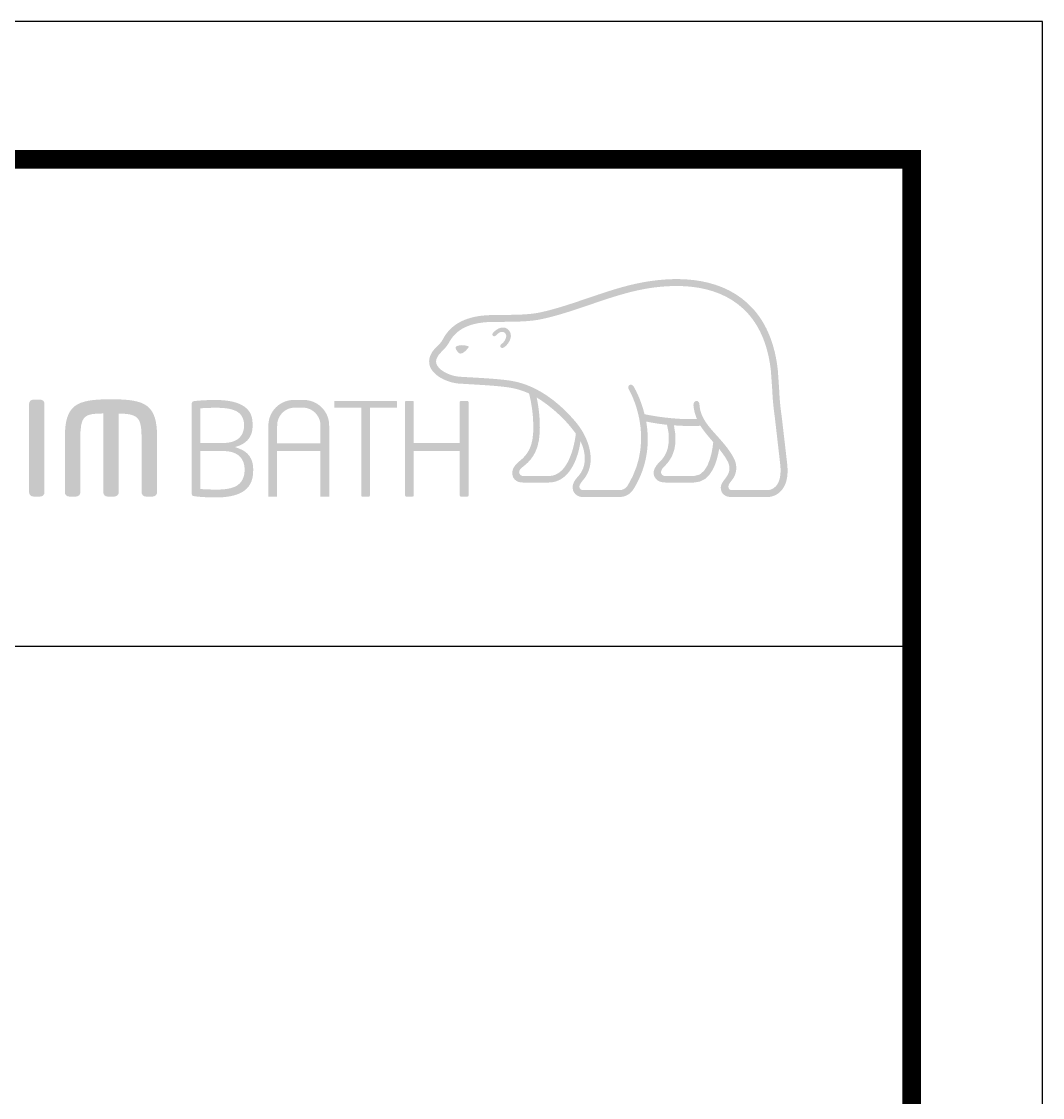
# Model space of a CAD drawing. Extents: x 77 to 788, y 36 to 557.
# Drawn here: x 698.4 to 788.1, y 462.8 to 557.3 of the extents above; entities that cross this region are included whole.
import ezdxf

# ---------------------------------------------------------------- set-up
doc = ezdxf.new("R2010")
doc.units = 0
doc.header["$LTSCALE"] = 10
doc.header["$MEASUREMENT"] = 0
doc.layers.get('0').update_dxf_attribs({"linetype": 'CONTINUOUS'})

msp = doc.modelspace()

# ---------------------------------------------------------------- hatches: boundary and pattern name
at = {"lineweight": -3}
h = msp.add_hatch(color=5, dxfattribs=at)
edge = h.paths.add_edge_path()
edge.add_spline(control_points=[(762.671, 532.032), (760.118, 534.894), (756.143, 534.923), (753.252, 534.447)], knot_values=[4, 4, 4, 4, 5, 5, 5, 5], degree=3, periodic=0)
edge.add_spline(control_points=[(753.252, 534.447), (751.494, 534.156), (749.79, 533.573), (748.146, 533.017)], knot_values=[5, 5, 5, 5, 6, 6, 6, 6], degree=3, periodic=0)
edge.add_spline(control_points=[(748.146, 533.017), (746.78, 532.547), (745.355, 532.061), (743.933, 531.751)], knot_values=[6, 6, 6, 6, 7, 7, 7, 7], degree=3, periodic=0)
edge.add_spline(control_points=[(743.933, 531.751), (742.948, 531.543), (741.703, 531.538), (740.609, 531.533)], knot_values=[7, 7, 7, 7, 8, 8, 8, 8], degree=3, periodic=0)
edge.add_spline(control_points=[(740.609, 531.533), (740.609, 531.533), (739.563, 531.515), (739.563, 531.515)], knot_values=[8.00001, 8.00001, 8.00001, 8.00001, 9, 9, 9, 9], degree=3, periodic=0)
edge.add_spline(control_points=[(739.563, 531.515), (737.506, 531.465), (736.099, 530.754), (735.399, 529.402)], knot_values=[9, 9, 9, 9, 10, 10, 10, 10], degree=3, periodic=0)
edge.add_spline(control_points=[(735.399, 529.402), (735.399, 529.402), (735.365, 529.342), (735.365, 529.342)], knot_values=[10.00001, 10.00001, 10.00001, 10.00001, 11, 11, 11, 11], degree=3, periodic=0)
edge.add_spline(control_points=[(735.365, 529.342), (735.25, 529.146), (735.099, 528.975), (734.919, 528.809)], knot_values=[11, 11, 11, 11, 12, 12, 12, 12], degree=3, periodic=0)
edge.add_spline(control_points=[(734.919, 528.809), (734.73, 528.622), (734.538, 528.432), (734.403, 528.188)], knot_values=[12, 12, 12, 12, 13, 13, 13, 13], degree=3, periodic=0)
edge.add_spline(control_points=[(734.403, 528.188), (734.137, 527.726), (734.113, 527.257), (734.336, 526.83)], knot_values=[13, 13, 13, 13, 14, 14, 14, 14], degree=3, periodic=0)
edge.add_spline(control_points=[(734.336, 526.83), (734.778, 526.002), (736.021, 525.561), (736.764, 525.505), (736.764, 525.505), (737.87, 525.438), (737.87, 525.438)], knot_values=[14, 14, 14, 14, 15, 15, 15, 16, 16, 16, 16], degree=3, periodic=0)
edge.add_spline(control_points=[(737.87, 525.438), (739.044, 525.368), (740.51, 525.285), (741.378, 525.129)], knot_values=[16, 16, 16, 16, 17, 17, 17, 17], degree=3, periodic=0)
edge.add_spline(control_points=[(741.378, 525.129), (741.93, 525.03), (742.46, 524.859), (742.954, 524.635)], knot_values=[17, 17, 17, 17, 18, 18, 18, 18], degree=3, periodic=0)
edge.add_spline(control_points=[(742.954, 524.635), (742.98, 524.581), (743.417, 522.974), (743.324, 521.202)], knot_values=[18, 18, 18, 18, 19, 19, 19, 19], degree=3, periodic=0)
edge.add_spline(control_points=[(743.324, 521.202), (743.251, 519.586), (742.534, 519.026), (742.03, 518.613)], knot_values=[19, 19, 19, 19, 20, 20, 20, 20], degree=3, periodic=0)
edge.add_spline(control_points=[(742.03, 518.613), (742.023, 518.606), (741.525, 518.22), (741.493, 517.74)], knot_values=[20, 20, 20, 20, 21, 21, 21, 21], degree=3, periodic=0)
edge.add_spline(control_points=[(741.493, 517.74), (741.467, 517.482), (741.536, 517.248), (741.692, 517.087)], knot_values=[21, 21, 21, 21, 22, 22, 22, 22], degree=3, periodic=0)
edge.add_spline(control_points=[(741.692, 517.087), (741.863, 516.9), (742.116, 516.812), (742.45, 516.812), (742.45, 516.812), (744.68, 516.812), (744.68, 516.812)], knot_values=[22, 22, 22, 22, 23, 23, 23, 24, 24, 24, 24], degree=3, periodic=0)
edge.add_spline(control_points=[(744.68, 516.812), (746.509, 516.812), (747.285, 518.948), (747.477, 520.44)], knot_values=[24, 24, 24, 24, 25, 25, 25, 25], degree=3, periodic=0)
edge.add_spline(control_points=[(747.477, 520.44), (748.019, 519.371), (748.006, 518.164), (747.319, 517.4)], knot_values=[25, 25, 25, 25, 26, 26, 26, 26], degree=3, periodic=0)
edge.add_spline(control_points=[(747.319, 517.4), (747.319, 517.4), (746.724, 516.848), (746.791, 516.318)], knot_values=[26.00001, 26.00001, 26.00001, 26.00001, 27, 27, 27, 27], degree=3, periodic=0)
edge.add_spline(control_points=[(746.791, 516.318), (746.847, 515.76), (747.311, 515.538), (747.685, 515.538), (747.685, 515.538), (750.866, 515.538), (750.866, 515.538)], knot_values=[27, 27, 27, 27, 28, 28, 28, 29, 29, 29, 29], degree=3, periodic=0)
edge.add_spline(control_points=[(750.866, 515.538), (751.427, 515.538), (751.873, 515.793), (752.169, 516.279)], knot_values=[29, 29, 29, 29, 30, 30, 30, 30], degree=3, periodic=0)
edge.add_spline(control_points=[(752.169, 516.279), (753.469, 518.417), (753.534, 520.525), (753.252, 522.166)], knot_values=[30, 30, 30, 30, 31, 31, 31, 31], degree=3, periodic=0)
edge.add_spline(control_points=[(753.252, 522.166), (753.638, 522.088), (754.287, 521.969), (755.077, 521.883)], knot_values=[31, 31, 31, 31, 32, 32, 32, 32], degree=3, periodic=0)
edge.add_spline(control_points=[(755.077, 521.883), (755.127, 521.657), (755.216, 521.16), (755.216, 521.16)], knot_values=[32, 32, 32, 32, 33, 33, 33, 33], degree=3, periodic=0)
edge.add_spline(control_points=[(755.216, 521.16), (755.233, 520.968), (755.233, 520.798), (755.233, 520.638)], knot_values=[33, 33, 33, 33, 34, 34, 34, 34], degree=3, periodic=0)
edge.add_spline(control_points=[(755.233, 520.638), (755.233, 519.405), (754.688, 518.872), (754.38, 518.571)], knot_values=[34, 34, 34, 34, 35, 35, 35, 35], degree=3, periodic=0)
edge.add_spline(control_points=[(754.38, 518.571), (754.369, 518.569), (753.954, 518.146), (753.906, 517.79)], knot_values=[35, 35, 35, 35, 36, 36, 36, 36], degree=3, periodic=0)
edge.add_spline(control_points=[(753.906, 517.79), (753.906, 517.79), (753.817, 517.42), (754.136, 517.096)], knot_values=[36.00001, 36.00001, 36.00001, 36.00001, 37, 37, 37, 37], degree=3, periodic=0)
edge.add_spline(control_points=[(754.136, 517.096), (754.313, 516.91), (754.597, 516.812), (754.971, 516.812), (754.971, 516.812), (757.438, 516.812), (757.438, 516.812)], knot_values=[37, 37, 37, 37, 38, 38, 38, 39, 39, 39, 39], degree=3, periodic=0)
edge.add_spline(control_points=[(757.438, 516.812), (759.016, 516.812), (759.501, 518.762), (759.657, 519.764)], knot_values=[39, 39, 39, 39, 40, 40, 40, 40], degree=3, periodic=0)
edge.add_spline(control_points=[(759.657, 519.764), (759.941, 519.408), (760.259, 518.982), (760.452, 518.571)], knot_values=[40, 40, 40, 40, 41, 41, 41, 41], degree=3, periodic=0)
edge.add_spline(control_points=[(760.452, 518.571), (760.582, 518.294), (760.603, 517.984), (760.504, 517.693)], knot_values=[41, 41, 41, 41, 42, 42, 42, 42], degree=3, periodic=0)
edge.add_spline(control_points=[(760.504, 517.693), (760.343, 517.17), (759.681, 516.796), (759.817, 516.168)], knot_values=[42, 42, 42, 42, 43, 43, 43, 43], degree=3, periodic=0)
edge.add_spline(control_points=[(759.817, 516.168), (759.932, 515.684), (760.337, 515.538), (760.757, 515.538), (760.757, 515.538), (763.923, 515.538), (763.923, 515.538)], knot_values=[43, 43, 43, 43, 44, 44, 44, 45, 45, 45, 45], degree=3, periodic=0)
edge.add_spline(control_points=[(763.923, 515.538), (763.949, 515.538), (764.583, 515.53), (765.09, 516.071)], knot_values=[45, 45, 45, 45, 46, 46, 46, 46], degree=3, periodic=0)
edge.add_spline(control_points=[(765.09, 516.071), (765.566, 516.583), (765.748, 517.345), (765.64, 518.406)], knot_values=[46, 46, 46, 46, 47, 47, 47, 47], degree=3, periodic=0)
edge.add_spline(control_points=[(765.64, 518.406), (765.64, 518.406), (765.161, 522.549), (765.161, 522.549)], knot_values=[0, 0, 0, 0, 1, 1, 1, 1], degree=3, periodic=0)
edge.add_spline(control_points=[(765.161, 522.549), (764.986, 523.752), (764.958, 524.399), (764.927, 525.038), (764.927, 525.038), (764.813, 526.673), (764.813, 526.673)], knot_values=[1, 1, 1, 1, 2, 2, 2, 3, 3, 3, 3], degree=3, periodic=0)
edge.add_spline(control_points=[(764.813, 526.673), (764.572, 528.905), (763.847, 530.71), (762.671, 532.032)], knot_values=[3, 3, 3, 3, 4, 4, 4, 4], degree=3, periodic=0)
edge = h.paths.add_edge_path(flags=16)
edge.add_spline(control_points=[(744.063, 531.161), (745.526, 531.476), (746.962, 531.968), (748.346, 532.44)], knot_values=[31, 31, 31, 31, 32, 32, 32, 32], degree=3, periodic=0)
edge.add_spline(control_points=[(748.346, 532.44), (749.961, 532.994), (751.641, 533.566), (753.356, 533.854)], knot_values=[32, 32, 32, 32, 33, 33, 33, 33], degree=3, periodic=0)
edge.add_spline(control_points=[(753.356, 533.854), (756.095, 534.304), (759.85, 534.278), (762.208, 531.629)], knot_values=[33, 33, 33, 33, 34, 34, 34, 34], degree=3, periodic=0)
edge.add_spline(control_points=[(762.208, 531.629), (763.301, 530.402), (763.977, 528.711), (764.204, 526.609), (764.204, 526.609), (764.319, 525.009), (764.319, 525.009)], knot_values=[34, 34, 34, 34, 35, 35, 35, 36, 36, 36, 36], degree=3, periodic=0)
edge.add_spline(control_points=[(764.319, 525.009), (764.349, 524.362), (764.386, 523.694), (764.557, 522.468), (764.557, 522.468), (765.031, 518.337), (765.031, 518.337)], knot_values=[36, 36, 36, 36, 37, 37, 37, 38, 38, 38, 38], degree=3, periodic=0)
edge.add_spline(control_points=[(765.031, 518.337), (765.113, 517.48), (764.979, 516.866), (764.652, 516.495)], knot_values=[38, 38, 38, 38, 39, 39, 39, 39], degree=3, periodic=0)
edge.add_spline(control_points=[(764.652, 516.495), (764.34, 516.146), (763.949, 516.142), (763.923, 516.142), (763.923, 516.142), (760.811, 516.142), (760.811, 516.142)], knot_values=[0, 0, 0, 0, 1, 1, 1, 2, 2, 2, 2], degree=3, periodic=0)
edge.add_spline(control_points=[(760.811, 516.142), (760.618, 516.142), (760.471, 516.224), (760.471, 516.447)], knot_values=[2, 2, 2, 2, 3, 3, 3, 3], degree=3, periodic=0)
edge.add_spline(control_points=[(760.471, 516.447), (760.471, 516.773), (760.887, 517.04), (761.045, 517.459)], knot_values=[3, 3, 3, 3, 4, 4, 4, 4], degree=3, periodic=0)
edge.add_spline(control_points=[(761.045, 517.459), (761.22, 517.909), (761.201, 518.398), (761.002, 518.833)], knot_values=[4, 4, 4, 4, 5, 5, 5, 5], degree=3, periodic=0)
edge.add_spline(control_points=[(761.002, 518.833), (760.629, 519.614), (760.077, 520.232), (759.547, 520.83)], knot_values=[5, 5, 5, 5, 6, 6, 6, 6], degree=3, periodic=0)
edge.add_spline(control_points=[(759.547, 520.83), (758.789, 521.677), (757.981, 522.491), (757.929, 523.657)], knot_values=[6, 6, 6, 6, 7, 7, 7, 7], degree=3, periodic=0)
edge.add_spline(control_points=[(757.929, 523.657), (757.914, 523.824), (757.843, 523.988), (757.671, 523.982)], knot_values=[7, 7, 7, 7, 8, 8, 8, 8], degree=3, periodic=0)
edge.add_spline(control_points=[(757.671, 523.982), (757.509, 523.975), (757.394, 523.824), (757.401, 523.609)], knot_values=[8, 8, 8, 8, 9, 9, 9, 9], degree=3, periodic=0)
edge.add_spline(control_points=[(757.401, 523.609), (757.438, 523.164), (757.555, 522.759), (757.706, 522.392)], knot_values=[9, 9, 9, 9, 10, 10, 10, 10], degree=3, periodic=0)
edge.add_spline(control_points=[(757.706, 522.392), (755.658, 522.303), (753.601, 522.709), (753.107, 522.811)], knot_values=[10, 10, 10, 10, 11, 11, 11, 11], degree=3, periodic=0)
edge.add_spline(control_points=[(753.107, 522.811), (752.748, 524.279), (752.157, 525.228), (752.15, 525.249)], knot_values=[11, 11, 11, 11, 12, 12, 12, 12], degree=3, periodic=0)
edge.add_spline(control_points=[(752.15, 525.249), (752.057, 525.397), (751.901, 525.446), (751.786, 525.376)], knot_values=[12, 12, 12, 12, 13, 13, 13, 13], degree=3, periodic=0)
edge.add_spline(control_points=[(751.786, 525.376), (751.665, 525.303), (751.641, 525.129), (751.73, 524.986)], knot_values=[13, 13, 13, 13, 14, 14, 14, 14], degree=3, periodic=0)
edge.add_spline(control_points=[(751.73, 524.986), (751.754, 524.944), (754.192, 520.798), (751.65, 516.586)], knot_values=[14, 14, 14, 14, 15, 15, 15, 15], degree=3, periodic=0)
edge.add_spline(control_points=[(751.65, 516.586), (751.47, 516.284), (751.215, 516.142), (750.866, 516.142), (750.866, 516.142), (747.7, 516.142), (747.7, 516.142)], knot_values=[15, 15, 15, 15, 16, 16, 16, 17, 17, 17, 17], degree=3, periodic=0)
edge.add_spline(control_points=[(747.7, 516.142), (747.57, 516.142), (747.378, 516.235), (747.378, 516.448)], knot_values=[17, 17, 17, 17, 18, 18, 18, 18], degree=3, periodic=0)
edge.add_spline(control_points=[(747.378, 516.448), (747.378, 516.669), (747.683, 516.994), (747.683, 516.994)], knot_values=[18, 18, 18, 18, 19, 19, 19, 19], degree=3, periodic=0)
edge.add_spline(control_points=[(747.683, 516.994), (748.954, 518.417), (748.313, 520.633), (747.085, 522.098)], knot_values=[19, 19, 19, 19, 20, 20, 20, 20], degree=3, periodic=0)
edge.add_spline(control_points=[(747.085, 522.098), (745.897, 523.512), (743.959, 525.29), (741.482, 525.732)], knot_values=[20, 20, 20, 20, 21, 21, 21, 21], degree=3, periodic=0)
edge.add_spline(control_points=[(741.482, 525.732), (740.587, 525.888), (739.098, 525.976), (737.9, 526.044), (737.9, 526.044), (736.809, 526.106), (736.809, 526.106)], knot_values=[21, 21, 21, 21, 22, 22, 22, 23, 23, 23, 23], degree=3, periodic=0)
edge.add_spline(control_points=[(736.809, 526.106), (736.201, 526.155), (735.198, 526.525), (734.88, 527.11)], knot_values=[23, 23, 23, 23, 24, 24, 24, 24], degree=3, periodic=0)
edge.add_spline(control_points=[(734.88, 527.11), (734.746, 527.354), (734.763, 527.609), (734.938, 527.882)], knot_values=[24, 24, 24, 24, 25, 25, 25, 25], degree=3, periodic=0)
edge.add_spline(control_points=[(734.938, 527.882), (735.038, 528.062), (735.198, 528.22), (735.358, 528.38)], knot_values=[25, 25, 25, 25, 26, 26, 26, 26], degree=3, periodic=0)
edge.add_spline(control_points=[(735.358, 528.38), (735.547, 528.578), (735.739, 528.775), (735.895, 529.042)], knot_values=[26, 26, 26, 26, 27, 27, 27, 27], degree=3, periodic=0)
edge.add_spline(control_points=[(735.895, 529.042), (735.895, 529.042), (735.943, 529.124), (735.943, 529.124)], knot_values=[27.00001, 27.00001, 27.00001, 27.00001, 28, 28, 28, 28], degree=3, periodic=0)
edge.add_spline(control_points=[(735.943, 529.124), (736.545, 530.267), (737.755, 530.862), (739.585, 530.912)], knot_values=[28, 28, 28, 28, 29, 29, 29, 29], degree=3, periodic=0)
edge.add_spline(control_points=[(739.585, 530.912), (739.585, 530.912), (740.609, 530.923), (740.609, 530.923)], knot_values=[29.00001, 29.00001, 29.00001, 29.00001, 30, 30, 30, 30], degree=3, periodic=0)
edge.add_spline(control_points=[(740.609, 530.923), (741.726, 530.931), (743.013, 530.935), (744.063, 531.161)], knot_values=[30, 30, 30, 30, 31, 31, 31, 31], degree=3, periodic=0)
edge = h.paths.add_edge_path(flags=0)
edge.add_spline(control_points=[(741.051, 530.306), (741.261, 530.146), (741.399, 529.912), (741.363, 529.628)], knot_values=[8, 8, 8, 8, 9, 9, 9, 9], degree=3, periodic=0)
edge.add_spline(control_points=[(741.363, 529.628), (741.321, 529.22), (740.969, 528.783), (740.702, 528.648)], knot_values=[7, 7, 7, 7, 8, 8, 8, 8], degree=3, periodic=0)
edge.add_spline(control_points=[(740.702, 528.648), (740.609, 528.612), (740.49, 528.633), (740.453, 528.724)], knot_values=[6, 6, 6, 6, 7, 7, 7, 7], degree=3, periodic=0)
edge.add_spline(control_points=[(740.453, 528.724), (740.408, 528.815), (740.464, 528.929), (740.553, 528.983)], knot_values=[5, 5, 5, 5, 6, 6, 6, 6], degree=3, periodic=0)
edge.add_spline(control_points=[(740.553, 528.983), (740.702, 529.074), (740.925, 529.368), (740.951, 529.621)], knot_values=[4, 4, 4, 4, 5, 5, 5, 5], degree=3, periodic=0)
edge.add_spline(control_points=[(740.951, 529.621), (740.969, 529.773), (740.925, 529.896), (740.802, 529.982)], knot_values=[3, 3, 3, 3, 4, 4, 4, 4], degree=3, periodic=0)
edge.add_spline(control_points=[(740.802, 529.982), (740.475, 530.213), (740.094, 529.761), (740.055, 529.729)], knot_values=[2, 2, 2, 2, 3, 3, 3, 3], degree=3, periodic=0)
edge.add_spline(control_points=[(740.055, 529.729), (739.986, 529.651), (739.866, 529.631), (739.799, 529.695)], knot_values=[1, 1, 1, 1, 2, 2, 2, 2], degree=3, periodic=0)
edge.add_spline(control_points=[(739.799, 529.695), (739.715, 529.761), (739.73, 529.885), (739.799, 529.966)], knot_values=[0, 0, 0, 0, 1, 1, 1, 1], degree=3, periodic=0)
edge.add_spline(control_points=[(739.799, 529.966), (740.001, 530.185), (740.553, 530.649), (741.051, 530.306)], knot_values=[9, 9, 9, 9, 10, 10, 10, 10], degree=3, periodic=0)
edge = h.paths.add_edge_path(flags=16)
edge.add_spline(control_points=[(743.896, 521.174), (743.959, 522.455), (743.77, 523.629), (743.63, 524.279), (743.63, 524.279), (745.62, 523.141), (747.072, 521.098)], knot_values=[5, 5, 5, 5, 6, 6, 6, 7, 7, 7, 7], degree=3, periodic=0)
edge.add_spline(control_points=[(747.072, 521.098), (746.962, 520.232), (746.477, 517.381), (744.68, 517.381), (744.68, 517.381), (742.45, 517.381), (742.45, 517.381)], knot_values=[0, 0, 0, 0, 1, 1, 1, 2, 2, 2, 2], degree=3, periodic=0)
edge.add_spline(control_points=[(742.45, 517.381), (742.279, 517.381), (742.09, 517.519), (742.09, 517.732)], knot_values=[2, 2, 2, 2, 3, 3, 3, 3], degree=3, periodic=0)
edge.add_spline(control_points=[(742.09, 517.732), (742.09, 517.948), (742.367, 518.163), (742.393, 518.172)], knot_values=[3, 3, 3, 3, 4, 4, 4, 4], degree=3, periodic=0)
edge.add_spline(control_points=[(742.393, 518.172), (742.954, 518.618), (743.803, 519.304), (743.896, 521.174)], knot_values=[4, 4, 4, 4, 5, 5, 5, 5], degree=3, periodic=0)
edge = h.paths.add_edge_path(flags=0)
edge.add_spline(control_points=[(737.632, 528.775), (737.632, 528.775), (737.703, 528.741), (737.599, 528.619)], knot_values=[1.00001, 1.00001, 1.00001, 1.00001, 2, 2, 2, 2], degree=3, periodic=0)
edge.add_spline(control_points=[(737.599, 528.619), (737.331, 528.242), (737.058, 528.159), (737.058, 528.159)], knot_values=[2, 2, 2, 2, 2.99999, 2.99999, 2.99999, 2.99999], degree=3, periodic=0)
edge.add_spline(control_points=[(737.058, 528.159), (737.058, 528.159), (736.857, 528.088), (736.742, 528.224)], knot_values=[3.00001, 3.00001, 3.00001, 3.00001, 4, 4, 4, 4], degree=3, periodic=0)
edge.add_spline(control_points=[(736.742, 528.224), (736.515, 528.492), (736.502, 528.645), (736.502, 528.645), (736.502, 528.645), (736.482, 528.76), (736.597, 528.786)], knot_values=[4, 4, 4, 4, 5, 5, 5, 6, 6, 6, 6], degree=3, periodic=0)
edge.add_spline(control_points=[(737.632, 528.775), (737.058, 528.997), (736.597, 528.786), (736.597, 528.786)], knot_values=[0.00001, 0.00001, 0.00001, 0.00001, 1, 1, 1, 1], degree=3, periodic=0)
edge = h.paths.add_edge_path(flags=16)
edge.add_spline(control_points=[(755.69, 521.835), (756.387, 521.783), (757.26, 521.752), (758.009, 521.797)], knot_values=[6, 6, 6, 6, 7, 7, 7, 7], degree=3, periodic=0)
edge.add_spline(control_points=[(758.009, 521.797), (758.295, 521.349), (758.771, 520.786), (759.137, 520.364)], knot_values=[7, 7, 7, 7, 8, 8, 8, 8], degree=3, periodic=0)
edge.add_spline(control_points=[(759.137, 520.364), (759.131, 520.328), (758.938, 517.381), (757.438, 517.381)], knot_values=[9, 9, 9, 9, 10, 10, 10, 10], degree=3, periodic=0)
edge.add_spline(control_points=[(757.438, 517.381), (757.438, 517.381), (754.9, 517.381), (754.9, 517.381)], knot_values=[0, 0, 0, 0, 1, 1, 1, 1], degree=3, periodic=0)
edge.add_spline(control_points=[(754.9, 517.381), (754.701, 517.381), (754.551, 517.536), (754.551, 517.732)], knot_values=[1, 1, 1, 1, 2, 2, 2, 2], degree=3, periodic=0)
edge.add_spline(control_points=[(754.551, 517.732), (754.551, 517.922), (754.763, 518.153), (754.779, 518.163)], knot_values=[2, 2, 2, 2, 3, 3, 3, 3], degree=3, periodic=0)
edge.add_spline(control_points=[(754.779, 518.163), (755.3, 518.664), (755.824, 519.349), (755.824, 520.627)], knot_values=[3, 3, 3, 3, 4, 4, 4, 4], degree=3, periodic=0)
edge.add_spline(control_points=[(755.824, 520.627), (755.824, 520.811), (755.814, 521.011), (755.788, 521.219)], knot_values=[4, 4, 4, 4, 5, 5, 5, 5], degree=3, periodic=0)
edge.add_spline(control_points=[(755.788, 521.219), (755.788, 521.219), (755.721, 521.59), (755.69, 521.835)], knot_values=[5.00001, 5.00001, 5.00001, 5.00001, 6, 6, 6, 6], degree=3, periodic=0)
h = msp.add_hatch(color=5, dxfattribs=at)
edge = h.paths.add_edge_path()
edge.add_spline(control_points=[(700.043, 515.585), (700.261, 515.585), (700.399, 515.782), (700.399, 515.953), (700.399, 515.953), (700.399, 523.723), (700.399, 523.723)], knot_values=[4, 4, 4, 4, 5, 5, 5, 6, 6, 6, 6], degree=3, periodic=0)
edge.add_spline(control_points=[(700.399, 523.723), (700.399, 523.926), (700.243, 524.093), (700.043, 524.093)], knot_values=[6, 6, 6, 6, 7, 7, 7, 7], degree=3, periodic=0)
edge.add_spline(control_points=[(700.043, 524.093), (700.043, 524.093), (699.412, 524.093), (699.412, 524.093)], knot_values=[7.00001, 7.00001, 7.00001, 7.00001, 7.99999, 7.99999, 7.99999, 7.99999], degree=3, periodic=0)
edge.add_spline(control_points=[(699.412, 524.093), (699.182, 524.093), (699.045, 523.904), (699.045, 523.723), (699.045, 523.723), (699.045, 515.953), (699.045, 515.953)], knot_values=[0, 0, 0, 0, 1, 1, 1, 2, 2, 2, 2], degree=3, periodic=0)
edge.add_spline(control_points=[(699.045, 515.953), (699.045, 515.743), (699.215, 515.585), (699.412, 515.585)], knot_values=[2, 2, 2, 2, 3, 3, 3, 3], degree=3, periodic=0)
edge.add_spline(control_points=[(699.412, 515.585), (699.412, 515.585), (700.043, 515.585), (700.043, 515.585)], knot_values=[3.00001, 3.00001, 3.00001, 3.00001, 4, 4, 4, 4], degree=3, periodic=0)
h = msp.add_hatch(color=5, dxfattribs=at)
edge = h.paths.add_edge_path()
edge.add_spline(control_points=[(703.546, 520.624), (703.546, 522.67), (703.828, 522.87), (705.564, 522.878)], knot_values=[5, 5, 5, 5, 6, 6, 6, 6], degree=3, periodic=0)
edge.add_spline(control_points=[(705.564, 522.878), (705.564, 522.756), (705.564, 515.953), (705.564, 515.953)], knot_values=[6, 6, 6, 6, 7, 7, 7, 7], degree=3, periodic=0)
edge.add_spline(control_points=[(705.564, 515.953), (705.564, 515.739), (705.724, 515.585), (705.927, 515.585)], knot_values=[7, 7, 7, 7, 8, 8, 8, 8], degree=3, periodic=0)
edge.add_spline(control_points=[(705.927, 515.585), (705.927, 515.585), (706.555, 515.585), (706.555, 515.585)], knot_values=[8.00001, 8.00001, 8.00001, 8.00001, 9, 9, 9, 9], degree=3, periodic=0)
edge.add_spline(control_points=[(706.555, 515.585), (706.785, 515.585), (706.919, 515.782), (706.919, 515.953), (706.919, 515.953), (706.919, 522.73), (706.919, 522.865)], knot_values=[9, 9, 9, 9, 10, 10, 10, 11, 11, 11, 11], degree=3, periodic=0)
edge.add_spline(control_points=[(706.919, 522.865), (707.731, 522.86), (708.249, 522.776), (708.537, 522.488)], knot_values=[11, 11, 11, 11, 12, 12, 12, 12], degree=3, periodic=0)
edge.add_spline(control_points=[(708.537, 522.488), (708.872, 522.166), (708.926, 521.557), (708.926, 520.624), (708.926, 520.624), (708.926, 515.953), (708.926, 515.953)], knot_values=[12, 12, 12, 12, 13, 13, 13, 14, 14, 14, 14], degree=3, periodic=0)
edge.add_spline(control_points=[(708.926, 515.953), (708.926, 515.751), (709.093, 515.585), (709.29, 515.585)], knot_values=[14, 14, 14, 14, 15, 15, 15, 15], degree=3, periodic=0)
edge.add_spline(control_points=[(709.29, 515.585), (709.29, 515.585), (709.933, 515.585), (709.933, 515.585)], knot_values=[15.00001, 15.00001, 15.00001, 15.00001, 16, 16, 16, 16], degree=3, periodic=0)
edge.add_spline(control_points=[(709.933, 515.585), (710.141, 515.585), (710.293, 515.79), (710.293, 515.953), (710.293, 515.953), (710.293, 520.731), (710.293, 520.731)], knot_values=[16, 16, 16, 16, 17, 17, 17, 18, 18, 18, 18], degree=3, periodic=0)
edge.add_spline(control_points=[(710.293, 520.731), (710.293, 523.635), (709.331, 524.125), (706.244, 524.125)], knot_values=[18, 18, 18, 18, 19, 19, 19, 19], degree=3, periodic=0)
edge.add_spline(control_points=[(706.244, 524.125), (703.152, 524.125), (702.187, 523.635), (702.187, 520.731)], knot_values=[19, 19, 19, 19, 20, 20, 20, 20], degree=3, periodic=0)
edge.add_spline(control_points=[(702.187, 520.731), (702.187, 520.731), (702.187, 515.953), (702.187, 515.953)], knot_values=[0, 0, 0, 0, 1, 1, 1, 1], degree=3, periodic=0)
edge.add_spline(control_points=[(702.187, 515.953), (702.187, 515.743), (702.351, 515.585), (702.559, 515.585)], knot_values=[1, 1, 1, 1, 2, 2, 2, 2], degree=3, periodic=0)
edge.add_spline(control_points=[(702.559, 515.585), (702.559, 515.585), (703.19, 515.585), (703.19, 515.585)], knot_values=[2.00001, 2.00001, 2.00001, 2.00001, 3, 3, 3, 3], degree=3, periodic=0)
edge.add_spline(control_points=[(703.19, 515.585), (703.416, 515.585), (703.546, 515.782), (703.546, 515.953), (703.546, 515.953), (703.546, 520.624), (703.546, 520.624)], knot_values=[3, 3, 3, 3, 4, 4, 4, 5, 5, 5, 5], degree=3, periodic=0)
h = msp.add_hatch(color=5, dxfattribs=at)
edge = h.paths.add_edge_path()
edge.add_spline(control_points=[(718.679, 521.953), (718.679, 522.792), (718.331, 523.288), (717.748, 523.609)], knot_values=[4, 4, 4, 4, 5, 5, 5, 5], degree=3, periodic=0)
edge.add_spline(control_points=[(717.748, 523.609), (717.161, 523.936), (716.328, 524.061), (715.414, 524.061)], knot_values=[5, 5, 5, 5, 6, 6, 6, 6], degree=3, periodic=0)
edge.add_spline(control_points=[(715.414, 524.061), (714.656, 524.061), (713.952, 524.015), (713.558, 523.963)], knot_values=[6, 6, 6, 6, 7, 7, 7, 7], degree=3, periodic=0)
edge.add_spline(control_points=[(713.558, 523.963), (713.465, 523.957), (713.418, 523.926), (713.385, 523.891)], knot_values=[7, 7, 7, 7, 8, 8, 8, 8], degree=3, periodic=0)
edge.add_spline(control_points=[(713.385, 523.891), (713.351, 523.863), (713.329, 523.801), (713.329, 523.683)], knot_values=[8, 8, 8, 8, 9, 9, 9, 9], degree=3, periodic=0)
edge.add_spline(control_points=[(713.329, 523.683), (713.329, 523.683), (713.329, 515.908), (713.329, 515.908)], knot_values=[9, 9, 9, 9, 10, 10, 10, 10], degree=3, periodic=0)
edge.add_spline(control_points=[(713.329, 515.908), (713.329, 515.772), (713.351, 515.708), (713.372, 515.682)], knot_values=[10, 10, 10, 10, 11, 11, 11, 11], degree=3, periodic=0)
edge.add_spline(control_points=[(713.372, 515.682), (713.407, 515.661), (713.454, 515.626), (713.589, 515.608)], knot_values=[11, 11, 11, 11, 12, 12, 12, 12], degree=3, periodic=0)
edge.add_spline(control_points=[(713.589, 515.608), (714.015, 515.544), (714.706, 515.504), (715.47, 515.504)], knot_values=[12, 12, 12, 12, 13, 13, 13, 13], degree=3, periodic=0)
edge.add_spline(control_points=[(715.47, 515.504), (716.369, 515.5), (717.2, 515.642), (717.783, 515.979)], knot_values=[13, 13, 13, 13, 14, 14, 14, 14], degree=3, periodic=0)
edge.add_spline(control_points=[(717.783, 515.979), (718.365, 516.341), (718.729, 516.895), (718.729, 517.835)], knot_values=[14, 14, 14, 14, 15, 15, 15, 15], degree=3, periodic=0)
edge.add_spline(control_points=[(718.729, 517.835), (718.729, 517.835), (718.729, 518.039), (718.729, 518.039)], knot_values=[15, 15, 15, 15, 16, 16, 16, 16], degree=3, periodic=0)
edge.add_spline(control_points=[(718.729, 518.039), (718.729, 518.872), (718.279, 519.517), (717.53, 519.779)], knot_values=[16, 16, 16, 16, 17, 17, 17, 17], degree=3, periodic=0)
edge.add_spline(control_points=[(717.53, 519.779), (717.53, 519.779), (717.14, 519.928), (717.14, 519.928)], knot_values=[0, 0, 0, 0, 0.999982, 0.999982, 0.999982, 0.999982], degree=3, periodic=0)
edge.add_spline(control_points=[(717.14, 519.928), (717.14, 519.928), (717.53, 520.061), (717.53, 520.061)], knot_values=[1.000018, 1.000018, 1.000018, 1.000018, 2, 2, 2, 2], degree=3, periodic=0)
edge.add_spline(control_points=[(717.53, 520.061), (718.279, 520.369), (718.679, 520.948), (718.679, 521.765)], knot_values=[2, 2, 2, 2, 3, 3, 3, 3], degree=3, periodic=0)
edge.add_spline(control_points=[(718.679, 521.765), (718.679, 521.765), (718.679, 521.953), (718.679, 521.953)], knot_values=[3, 3, 3, 3, 4, 4, 4, 4], degree=3, periodic=0)
edge = h.paths.add_edge_path(flags=16)
edge.add_spline(control_points=[(714.093, 520.284), (714.093, 520.284), (714.093, 523.335), (714.093, 523.335)], knot_values=[8, 8, 8, 8, 9, 9, 9, 9], degree=3, periodic=0)
edge.add_spline(control_points=[(714.093, 523.335), (714.093, 523.335), (714.238, 523.341), (714.238, 523.341)], knot_values=[0, 0, 0, 0, 1, 1, 1, 1], degree=3, periodic=0)
edge.add_spline(control_points=[(714.238, 523.341), (714.567, 523.356), (715.007, 523.379), (715.414, 523.379)], knot_values=[1, 1, 1, 1, 2, 2, 2, 2], degree=3, periodic=0)
edge.add_spline(control_points=[(715.414, 523.379), (716.137, 523.379), (716.735, 523.32), (717.2, 523.102)], knot_values=[2, 2, 2, 2, 3, 3, 3, 3], degree=3, periodic=0)
edge.add_spline(control_points=[(717.2, 523.102), (717.649, 522.893), (717.93, 522.471), (717.93, 521.872)], knot_values=[3, 3, 3, 3, 4, 4, 4, 4], degree=3, periodic=0)
edge.add_spline(control_points=[(717.93, 521.872), (717.93, 521.872), (717.93, 521.835), (717.93, 521.835)], knot_values=[4, 4, 4, 4, 5, 5, 5, 5], degree=3, periodic=0)
edge.add_spline(control_points=[(717.93, 521.835), (717.93, 521.446), (717.822, 521.048), (717.523, 520.752)], knot_values=[5, 5, 5, 5, 6, 6, 6, 6], degree=3, periodic=0)
edge.add_spline(control_points=[(717.523, 520.752), (717.229, 520.453), (716.754, 520.284), (716.059, 520.284)], knot_values=[6, 6, 6, 6, 7, 7, 7, 7], degree=3, periodic=0)
edge.add_spline(control_points=[(716.059, 520.284), (716.059, 520.284), (714.093, 520.284), (714.093, 520.284)], knot_values=[7, 7, 7, 7, 8, 8, 8, 8], degree=3, periodic=0)
edge = h.paths.add_edge_path(flags=16)
edge.add_spline(control_points=[(714.093, 519.578), (714.093, 519.578), (716.059, 519.578), (716.059, 519.578)], knot_values=[5, 5, 5, 5, 6, 6, 6, 6], degree=3, periodic=0)
edge.add_spline(control_points=[(716.059, 519.578), (716.765, 519.578), (717.252, 519.408), (717.566, 519.085)], knot_values=[6, 6, 6, 6, 7, 7, 7, 7], degree=3, periodic=0)
edge.add_spline(control_points=[(717.566, 519.085), (717.874, 518.777), (717.976, 518.353), (717.976, 517.948)], knot_values=[7, 7, 7, 7, 8, 8, 8, 8], degree=3, periodic=0)
edge.add_spline(control_points=[(717.976, 517.948), (717.976, 517.948), (717.976, 517.916), (717.976, 517.916)], knot_values=[8, 8, 8, 8, 9, 9, 9, 9], degree=3, periodic=0)
edge.add_spline(control_points=[(717.976, 517.916), (717.976, 517.256), (717.716, 516.786), (717.265, 516.521)], knot_values=[0, 0, 0, 0, 1, 1, 1, 1], degree=3, periodic=0)
edge.add_spline(control_points=[(717.265, 516.521), (716.811, 516.265), (716.198, 516.19), (715.47, 516.19)], knot_values=[1, 1, 1, 1, 2, 2, 2, 2], degree=3, periodic=0)
edge.add_spline(control_points=[(715.47, 516.19), (715.055, 516.19), (714.624, 516.22), (714.238, 516.232)], knot_values=[2, 2, 2, 2, 3, 3, 3, 3], degree=3, periodic=0)
edge.add_spline(control_points=[(714.238, 516.232), (714.238, 516.232), (714.093, 516.239), (714.093, 516.239)], knot_values=[3.000017, 3.000017, 3.000017, 3.000017, 4, 4, 4, 4], degree=3, periodic=0)
edge.add_spline(control_points=[(714.093, 516.239), (714.093, 516.239), (714.093, 519.578), (714.093, 519.578)], knot_values=[4, 4, 4, 4, 5, 5, 5, 5], degree=3, periodic=0)
h = msp.add_hatch(color=5, dxfattribs=at)
edge = h.paths.add_edge_path()
edge.add_line((723.028, 524.061), (722.444, 524.061))
edge.add_arc((722.307, 521.825), 2.24, 86.50065, 180.93788)
edge.add_line((720.067, 521.789), (720.067, 515.585))
edge.add_spline(control_points=[(720.067, 515.585), (720.199, 515.585), (720.557, 515.585), (720.836, 515.585)], knot_values=[6.126372, 6.126372, 6.126372, 6.126372, 6.631821, 6.631821, 6.631821, 6.631821], degree=3, periodic=0)
edge.add_spline(control_points=[(720.836, 515.585), (720.836, 516.644), (720.836, 519.582), (720.836, 519.582)], knot_values=[8.180194, 8.180194, 8.180194, 8.180194, 9, 9, 9, 9], degree=3, periodic=0)
edge.add_line((720.836, 519.582), (724.636, 519.582))
edge.add_spline(control_points=[(724.636, 519.582), (724.636, 519.582), (724.636, 516.644), (724.636, 515.585)], knot_values=[8.180194, 8.180194, 8.180194, 8.180194, 9, 9, 9, 9], degree=3, periodic=0)
edge.add_spline(control_points=[(724.636, 515.585), (724.914, 515.585), (725.272, 515.585), (725.405, 515.585)], knot_values=[6.126372, 6.126372, 6.126372, 6.126372, 6.631821, 6.631821, 6.631821, 6.631821], degree=3, periodic=0)
edge.add_line((725.405, 515.585), (725.405, 521.789))
edge.add_arc((723.165, 521.825), 2.24, 359.06212, 453.49935)
h.paths.add_polyline_path([(722.444, 523.393), (723.028, 523.393, -0.436008), (724.636, 521.748), (724.636, 520.258), (720.836, 520.258), (720.836, 521.748, -0.436008)], flags=16)
h = msp.add_hatch(color=5, dxfattribs=at)
edge = h.paths.add_edge_path()
edge.add_spline(control_points=[(731.35, 523.405), (731.35, 523.405), (731.35, 523.921), (731.35, 523.921)], knot_values=[13.00001, 13.00001, 13.00001, 13.00001, 14, 14, 14, 14], degree=3, periodic=0)
edge.add_spline(control_points=[(731.35, 523.921), (731.342, 523.963), (731.342, 523.972), (731.279, 523.98)], knot_values=[14, 14, 14, 14, 15, 15, 15, 15], degree=3, periodic=0)
edge.add_spline(control_points=[(731.279, 523.98), (731.279, 523.98), (725.929, 523.98), (725.929, 523.98)], knot_values=[0, 0, 0, 0, 1, 1, 1, 1], degree=3, periodic=0)
edge.add_spline(control_points=[(725.929, 523.98), (725.868, 523.976), (725.846, 523.939), (725.846, 523.921)], knot_values=[1, 1, 1, 1, 2, 2, 2, 2], degree=3, periodic=0)
edge.add_spline(control_points=[(725.846, 523.921), (725.846, 523.921), (725.846, 523.405), (725.846, 523.405)], knot_values=[2.00001, 2.00001, 2.00001, 2.00001, 3, 3, 3, 3], degree=3, periodic=0)
edge.add_spline(control_points=[(725.846, 523.405), (725.846, 523.387), (725.846, 523.398), (725.857, 523.387)], knot_values=[3, 3, 3, 3, 4, 4, 4, 4], degree=3, periodic=0)
edge.add_spline(control_points=[(725.857, 523.387), (725.857, 523.382), (725.89, 523.367), (725.929, 523.374), (725.929, 523.374), (726.503, 523.374), (727.077, 523.374)], knot_values=[4, 4, 4, 4, 5, 5, 5, 5.5, 5.5, 5.5, 5.5], degree=3, periodic=0)
edge.add_spline(control_points=[(727.077, 523.374), (727.652, 523.374), (728.226, 523.374), (728.226, 523.374), (728.226, 523.374), (728.226, 515.671), (728.226, 515.671)], knot_values=[5.5, 5.5, 5.5, 5.5, 6, 6, 6, 7, 7, 7, 7], degree=3, periodic=0)
edge.add_spline(control_points=[(728.226, 515.671), (728.226, 515.608), (728.258, 515.585), (728.289, 515.585)], knot_values=[7, 7, 7, 7, 8, 8, 8, 8], degree=3, periodic=0)
edge.add_spline(control_points=[(728.289, 515.585), (728.289, 515.585), (728.923, 515.585), (728.923, 515.585)], knot_values=[8.00001, 8.00001, 8.00001, 8.00001, 9, 9, 9, 9], degree=3, periodic=0)
edge.add_spline(control_points=[(728.923, 515.585), (728.951, 515.585), (728.982, 515.619), (728.982, 515.671), (728.982, 515.671), (728.982, 517.597), (728.982, 519.522)], knot_values=[9, 9, 9, 9, 10, 10, 10, 10.5, 10.5, 10.5, 10.5], degree=3, periodic=0)
edge.add_spline(control_points=[(728.982, 519.522), (728.982, 521.448), (728.982, 523.374), (728.982, 523.374), (728.982, 523.374), (731.279, 523.374), (731.279, 523.374)], knot_values=[10.5, 10.5, 10.5, 10.5, 11, 11, 11, 12, 12, 12, 12], degree=3, periodic=0)
edge.add_spline(control_points=[(731.279, 523.374), (731.363, 523.382), (731.342, 523.387), (731.35, 523.405)], knot_values=[12, 12, 12, 12, 13, 13, 13, 13], degree=3, periodic=0)
h = msp.add_hatch(color=5, dxfattribs=at)
edge = h.paths.add_edge_path()
edge.add_spline(control_points=[(737.565, 515.585), (737.599, 515.585), (737.643, 515.626), (737.643, 515.671), (737.643, 515.671), (737.643, 523.892), (737.643, 523.892)], knot_values=[17, 17, 17, 17, 18, 18, 18, 19, 19, 19, 19], degree=3, periodic=0)
edge.add_spline(control_points=[(737.643, 523.892), (737.643, 523.941), (737.599, 523.98), (737.565, 523.98)], knot_values=[19, 19, 19, 19, 20, 20, 20, 20], degree=3, periodic=0)
edge.add_spline(control_points=[(737.565, 523.98), (737.565, 523.98), (736.965, 523.98), (736.965, 523.98)], knot_values=[0.00001, 0.00001, 0.00001, 0.00001, 1, 1, 1, 1], degree=3, periodic=0)
edge.add_spline(control_points=[(736.965, 523.98), (736.928, 523.98), (736.876, 523.941), (736.876, 523.892), (736.876, 523.892), (736.876, 522.988), (736.876, 522.084)], knot_values=[1, 1, 1, 1, 2, 2, 2, 2.5, 2.5, 2.5, 2.5], degree=3, periodic=0)
edge.add_spline(control_points=[(736.876, 522.084), (736.876, 521.18), (736.876, 520.276), (736.876, 520.276), (736.876, 520.276), (735.867, 520.276), (734.857, 520.276)], knot_values=[2.5, 2.5, 2.5, 2.5, 3, 3, 3, 3.5, 3.5, 3.5, 3.5], degree=3, periodic=0)
edge.add_spline(control_points=[(734.857, 520.276), (733.848, 520.276), (732.838, 520.276), (732.838, 520.276), (732.838, 520.276), (732.838, 523.892), (732.838, 523.892)], knot_values=[3.5, 3.5, 3.5, 3.5, 4, 4, 4, 5, 5, 5, 5], degree=3, periodic=0)
edge.add_spline(control_points=[(732.838, 523.892), (732.838, 523.939), (732.792, 523.98), (732.751, 523.98)], knot_values=[5, 5, 5, 5, 6, 6, 6, 6], degree=3, periodic=0)
edge.add_spline(control_points=[(732.751, 523.98), (732.751, 523.98), (732.158, 523.98), (732.158, 523.98)], knot_values=[6.00001, 6.00001, 6.00001, 6.00001, 7, 7, 7, 7], degree=3, periodic=0)
edge.add_spline(control_points=[(732.158, 523.98), (732.117, 523.98), (732.069, 523.941), (732.069, 523.892), (732.069, 523.892), (732.069, 515.671), (732.069, 515.671)], knot_values=[7, 7, 7, 7, 8, 8, 8, 9, 9, 9, 9], degree=3, periodic=0)
edge.add_spline(control_points=[(732.069, 515.671), (732.069, 515.626), (732.117, 515.585), (732.158, 515.585)], knot_values=[9, 9, 9, 9, 10, 10, 10, 10], degree=3, periodic=0)
edge.add_spline(control_points=[(732.158, 515.585), (732.158, 515.585), (732.751, 515.585), (732.751, 515.585)], knot_values=[10.00001, 10.00001, 10.00001, 10.00001, 11, 11, 11, 11], degree=3, periodic=0)
edge.add_spline(control_points=[(732.751, 515.585), (732.792, 515.585), (732.838, 515.626), (732.838, 515.671), (732.838, 515.671), (732.838, 516.649), (732.838, 517.627)], knot_values=[11, 11, 11, 11, 12, 12, 12, 12.5, 12.5, 12.5, 12.5], degree=3, periodic=0)
edge.add_spline(control_points=[(732.838, 517.627), (732.838, 518.604), (732.838, 519.582), (732.838, 519.582), (732.838, 519.582), (733.848, 519.582), (734.857, 519.582)], knot_values=[12.5, 12.5, 12.5, 12.5, 13, 13, 13, 13.5, 13.5, 13.5, 13.5], degree=3, periodic=0)
edge.add_spline(control_points=[(734.857, 519.582), (735.867, 519.582), (736.876, 519.582), (736.876, 519.582), (736.876, 519.582), (736.876, 515.671), (736.876, 515.671)], knot_values=[13.5, 13.5, 13.5, 13.5, 14, 14, 14, 15, 15, 15, 15], degree=3, periodic=0)
edge.add_spline(control_points=[(736.876, 515.671), (736.876, 515.626), (736.928, 515.585), (736.965, 515.585)], knot_values=[15, 15, 15, 15, 16, 16, 16, 16], degree=3, periodic=0)
edge.add_spline(control_points=[(736.965, 515.585), (736.965, 515.585), (737.565, 515.585), (737.565, 515.585)], knot_values=[16.00001, 16.00001, 16.00001, 16.00001, 17, 17, 17, 17], degree=3, periodic=0)

# ---------------------------------------------------------------- linework, layer by layer
at = {"color": 5, "lineweight": -3, "ltscale": 40}
msp.add_line((776.559, 502.411), (662.944, 502.411), dxfattribs=at)
at = {"color": 7, "lineweight": -3, "ltscale": 0.5}
msp.add_lwpolyline([(77.167, 36.414), (788.059, 36.414), (788.059, 557.298), (77.167, 557.298)], close=True, dxfattribs=at)
at = {"color": 5, "linetype": 'ByBlock', "lineweight": -3, "const_width": 1.638}
msp.add_lwpolyline([(88.598, 58.718), (776.558, 58.718), (776.558, 545.204), (88.598, 545.204)], close=True, dxfattribs=at)

doc.saveas('drawing.dxf')
